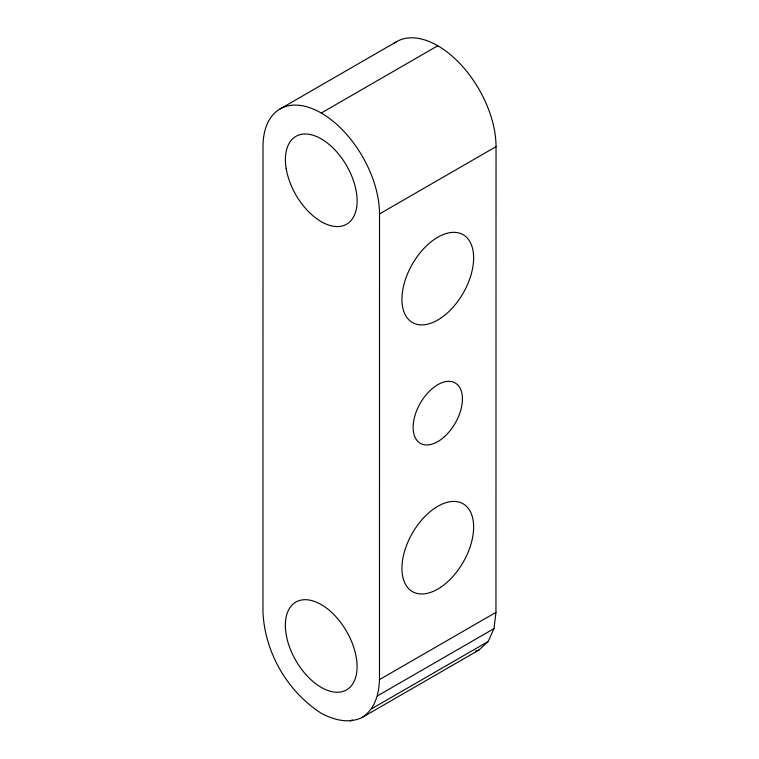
<?xml version="1.0" encoding="UTF-8"?>
<svg xmlns="http://www.w3.org/2000/svg" width="759" height="759" viewBox="0 0 759 759"><rect width="100%" height="100%" fill="white"/><g stroke="black" fill="none" stroke-linecap="round" stroke-linejoin="round"><path stroke-width="1.14" d="M321.266 113.025A82.389 47.57 60 0 0 263.003 146.658L262.965 612.342C264.891 652.579 287.329 691.449 321.209 713.242C333.77 720.006 348.95 724.067 362.404 717.331C374.965 709.058 379.045 693.878 379.472 679.618L379.519 213.924A82.389 47.57 60 0 0 321.266 113.025L437.782 45.758M362.404 717.331L478.891 650.074L488.151 641.488L493.976 628.632L495.959 612.361L496.035 146.658A82.389 47.57 60 0 0 458.142 61.754A82.389 47.57 60 0 0 393.76 43.548M280.071 108.945L396.587 41.679M379.519 213.924L496.035 146.658M379.472 679.618L495.959 612.361M377.489 695.88L493.976 628.632M350.335 721.05L352.385 719.874M371.663 708.745L488.151 641.488M475.608 651.089L478.891 650.074M286.134 168.289A50.701 29.269 60 0 0 345.032 225.006A50.701 29.269 60 0 0 332.613 147.578A50.701 29.269 60 0 0 286.134 168.289M440.666 318.211A50.701 29.269 -60 0 0 467.278 238.06A50.701 29.269 -60 0 0 405.391 279.568A50.701 29.269 -60 0 0 440.666 318.211M440.666 587.286A50.701 29.269 -60 0 0 467.278 507.135A50.701 29.269 -60 0 0 405.391 548.643A50.701 29.269 -60 0 0 440.666 587.286M444.157 436.956A34.857 20.123 -60 0 0 455.21 382.963A34.857 20.123 -60 0 0 413.968 419.528A34.857 20.123 -60 0 0 444.157 436.956M285.393 626.887A50.701 29.269 60 0 0 340.317 692.037A50.701 29.269 60 0 0 337.945 619.021A50.701 29.269 60 0 0 285.393 626.887"/></g></svg>
